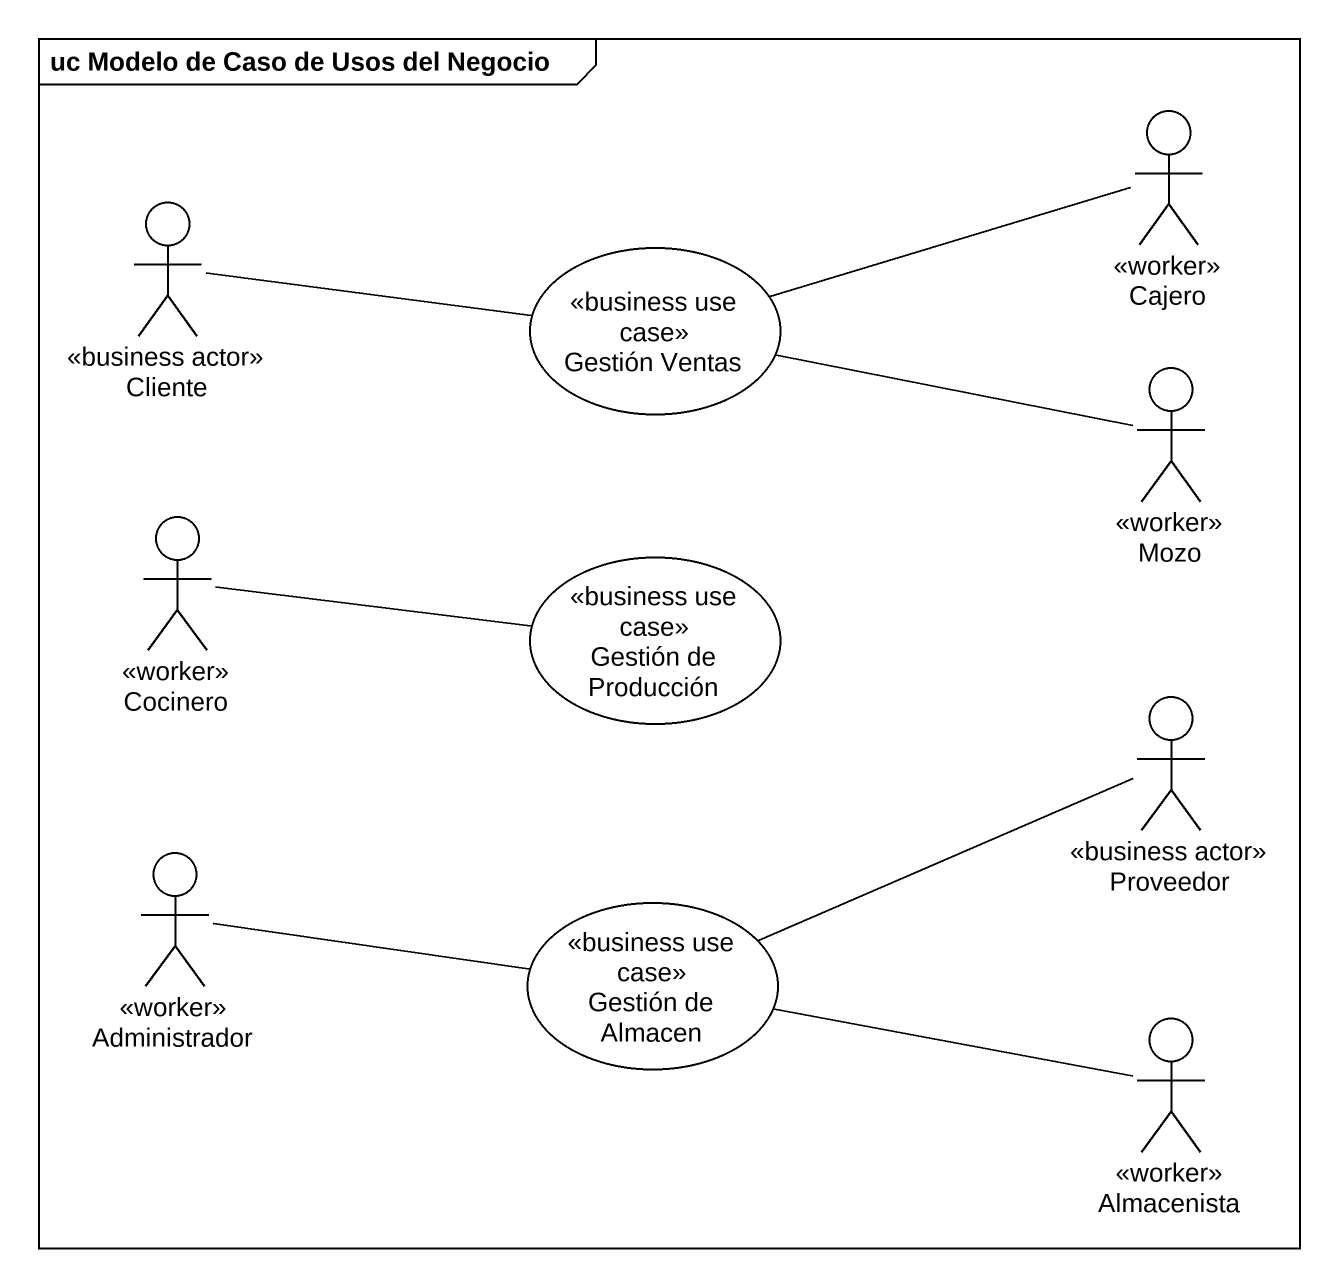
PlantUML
@startuml
mainframe uc Modelo de Caso de Usos del Negocio
actor Cajero <<worker>>
actor Cliente <<business actor>>
usecase "Gestión Ventas" as Gestión_Ventas <<business use case>>
actor Mozo <<worker>>
actor Cocinero <<worker>>
usecase "Gestión de Producción" as Gestión_de_Producción <<business use case>>
actor Proveedor <<business actor>>
actor Administrador <<worker>>
usecase "Gestión de Almacen" as Gestión_de_Almacen <<business use case>>
actor Almacenista <<worker>>
Cajero -left- Gestión_Ventas
Cliente -right- Gestión_Ventas
Mozo -left- Gestión_Ventas
Cocinero -right- Gestión_de_Producción
Proveedor -left- Gestión_de_Almacen
Administrador -right- Gestión_de_Almacen
Almacenista -left- Gestión_de_Almacen
@enduml
